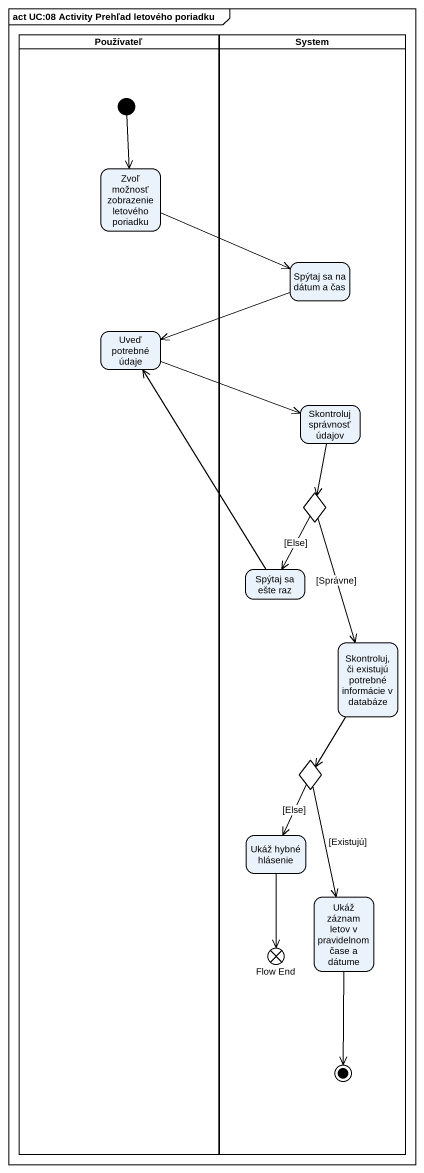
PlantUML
@startuml
mainframe act UC:08 Activity Prehľad letového poriadku
hide empty description
state Používateľ <<partition>> {
  state "Zvoľ možnosť zobrazenie letového poriadku" as Zvoľ_možnosť_zobrazenie
  state "Uveď potrebné údaje" as Uveď_potrebné_údaje
  [*] --> Zvoľ_možnosť_zobrazenie
}
state System <<partition>> {
  state "Spýtaj sa na dátum a čas" as Spýtaj_sa_na_dátum_a_čas
  state "Skontroluj správnosť údajov" as Skontroluj_správnosť_údajov
  state choice1 <<choice>>
  state "Spýtaj sa ešte raz" as Spýtaj_sa_ešte_raz
  state "Skontroluj, či existujú potrebné informácie v databáze" as Skontroluj_či_existujú
  state choice2 <<choice>>
  state "Ukáž hybné hlásenie" as Ukáž_hybné_hlásenie
  state "Ukáž záznam letov v pravidelnom čase a dátume" as Ukáž_záznam_letov_v
  state "Flow End" as Flow_End <<end>>
  Ukáž_záznam_letov_v --> [*]
}
Zvoľ_možnosť_zobrazenie -right-> Spýtaj_sa_na_dátum_a_čas
Spýtaj_sa_na_dátum_a_čas -left-> Uveď_potrebné_údaje
Uveď_potrebné_údaje -right-> Skontroluj_správnosť_údajov
Skontroluj_správnosť_údajov --> choice1
choice1 --> Spýtaj_sa_ešte_raz : [Else]
choice1 --> Skontroluj_či_existujú : [Správne]
Spýtaj_sa_ešte_raz -up-> Uveď_potrebné_údaje
Skontroluj_či_existujú --> choice2
choice2 --> Ukáž_hybné_hlásenie : [Else]
choice2 --> Ukáž_záznam_letov_v : [Existujú]
Ukáž_hybné_hlásenie --> Flow_End
@enduml
